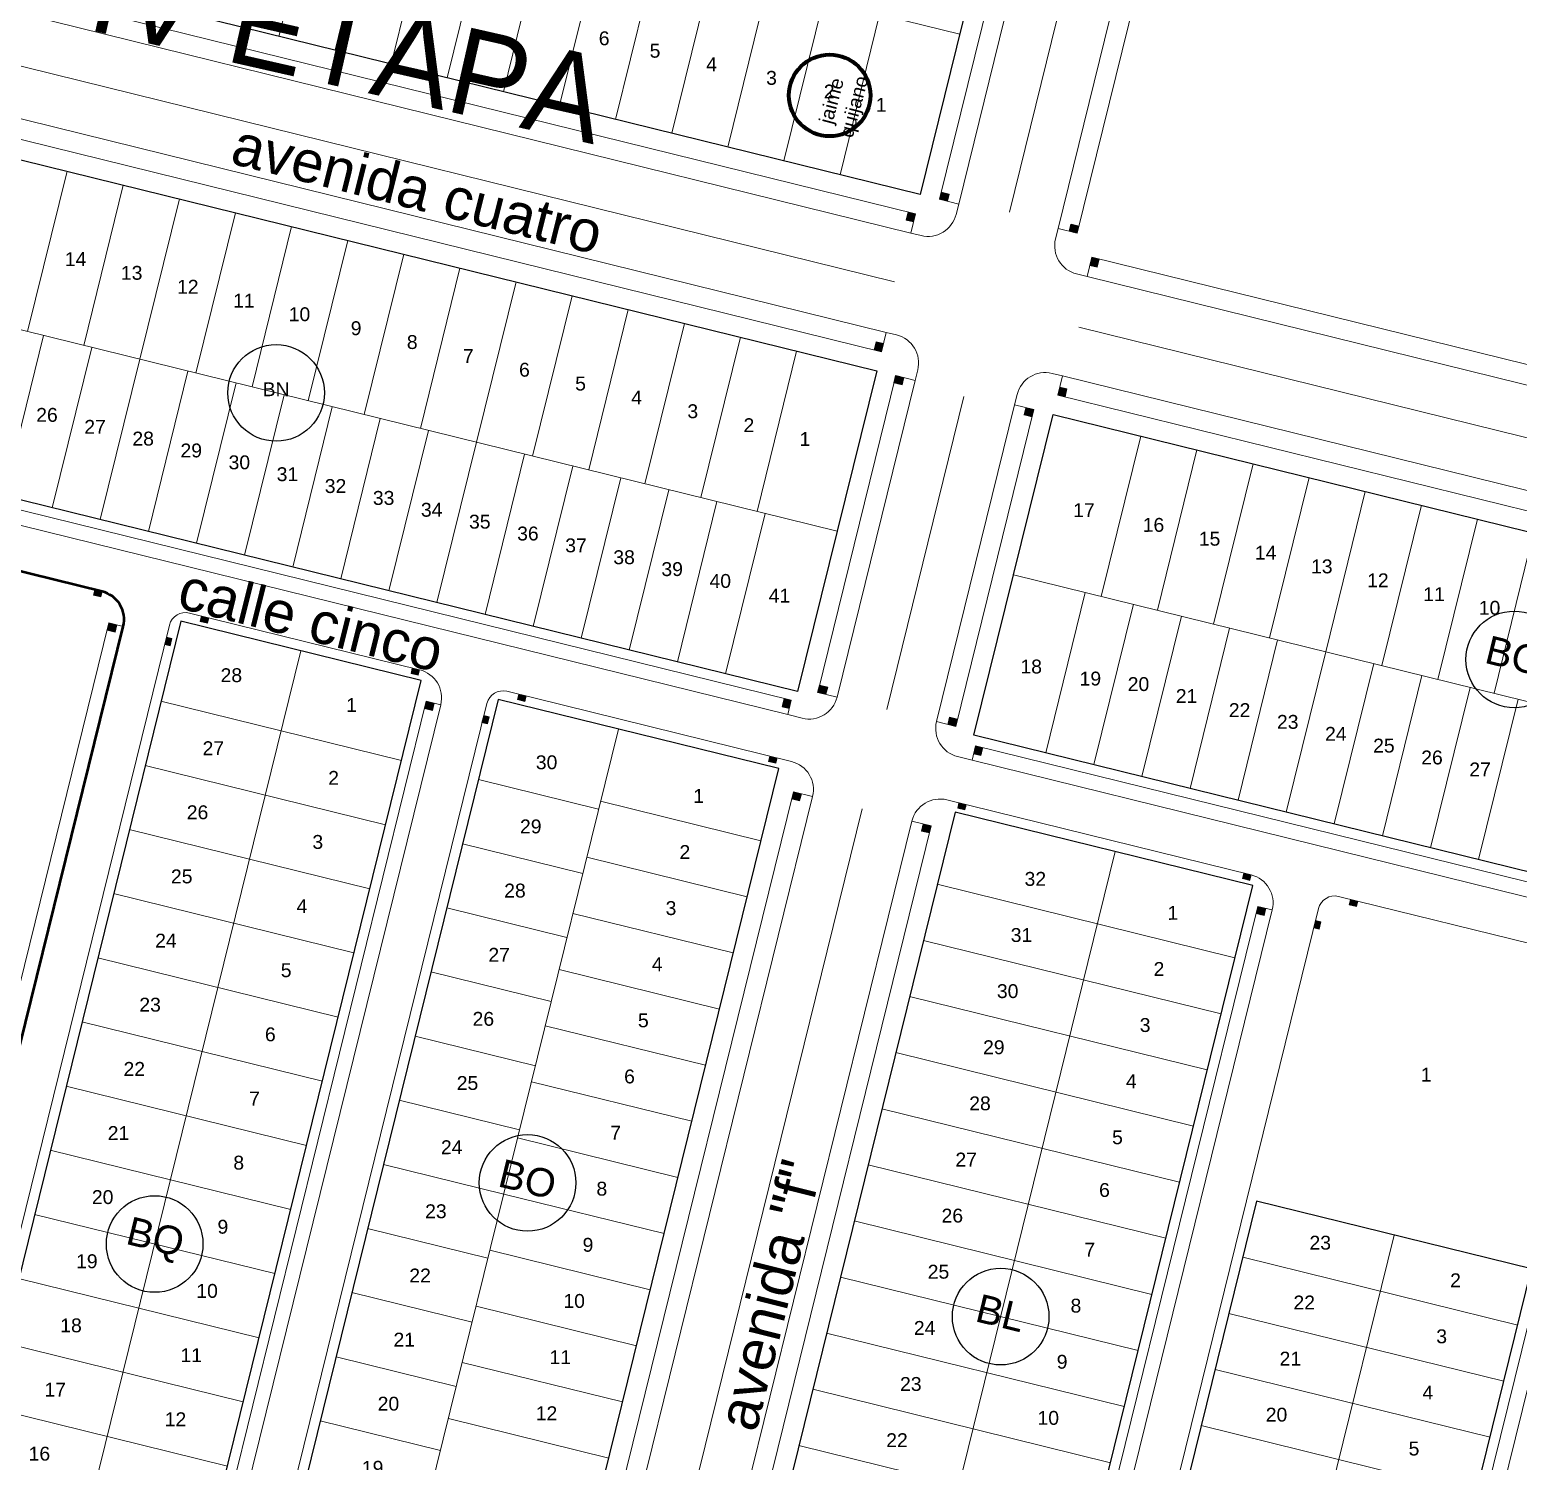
# Model space of a CAD drawing. Header units: millimetres. Extents: x 547073 to 557369, y 9424164 to 9429566.
# Drawn here: x 548460 to 548640.3, y 9426935.6 to 9427109 of the extents above; entities that cross this region are included whole.
import ezdxf

# ---------------------------------------------------------------- set-up
doc = ezdxf.new("R2010")
doc.units = ezdxf.units.MM
for name, color, linetype, lineweight in [('00 Estacionamientos', 251, 'Continuous', 15), ('00 Lotes', 7, 'Continuous', 15), ('00 Manzana', 170, 'Continuous', 25), ('00 Veredas', 253, 'Continuous', 15)]:
    doc.layers.add(name, color=color, linetype=linetype, lineweight=lineweight)
for name, color, linetype in [('TEXTO', 5, 'Continuous'), ('TEXTO-CATASTRO', 12, 'Continuous'), ('Y56', 112, 'Continuous')]:
    doc.layers.add(name, color=color, linetype=linetype)
doc.styles.add('KBYOZ', font='micross.ttf')
pattern_1 = [(346, (-6120.45241, 7539.05218), (0.0257042014075, 0.1030939209168), [])]
pattern_2 = [(256, (-6120.45241, 7539.05218), (0.1030939209168, -0.0257042014075), [])]

msp = doc.modelspace()

# ---------------------------------------------------------------- hatches: boundary and pattern name
h = msp.add_hatch()
h.set_pattern_fill('ANSI31', color=256, scale=0.85, angle=211, style=0)
h.set_pattern_definition(pattern_2)
h.paths.add_polyline_path([(548571.372, 9427089.08), (548570.401, 9427089.319), (548570.185, 9427088.445), (548571.156, 9427088.206)])
h = msp.add_hatch()
h.set_pattern_fill('ANSI31', color=256, scale=0.85, angle=301, style=0)
h.set_pattern_definition(pattern_1)
h.paths.add_polyline_path([(548567.28, 9427086.69), (548566.406, 9427086.905), (548566.167, 9427085.934), (548567.041, 9427085.719)])
h = msp.add_hatch()
h.set_pattern_fill('ANSI31', color=256, scale=0.85, angle=211, style=0)
h.set_pattern_definition(pattern_2)
h.paths.add_polyline_path([(548587.1, 9427085.201), (548586.129, 9427085.44), (548585.914, 9427084.566), (548586.885, 9427084.327)])
h = msp.add_hatch()
h.set_pattern_fill('ANSI31', color=256, scale=0.85, angle=301, style=0)
h.set_pattern_definition(pattern_1)
h.paths.add_polyline_path([(548589.514, 9427081.207), (548588.64, 9427081.422), (548588.401, 9427080.451), (548589.275, 9427080.236)])
h = msp.add_hatch()
h.set_pattern_fill('ANSI31', color=256, scale=0.85, angle=301, style=0)
h.set_pattern_definition(pattern_1)
h.paths.add_polyline_path([(548563.401, 9427070.961), (548562.528, 9427071.177), (548562.288, 9427070.206), (548563.162, 9427069.99)])
h = msp.add_hatch()
h.set_pattern_fill('ANSI31', color=256, scale=0.85, angle=211, style=0)
h.set_pattern_definition(pattern_2)
h.paths.add_polyline_path([(548565.888, 9427066.846), (548564.917, 9427067.085), (548564.702, 9427066.211), (548565.673, 9427065.972)])
h = msp.add_hatch()
h.set_pattern_fill('ANSI31', color=256, scale=0.85, angle=301, style=0)
h.set_pattern_definition(pattern_1)
h.paths.add_polyline_path([(548585.635, 9427065.478), (548584.761, 9427065.693), (548584.522, 9427064.722), (548585.396, 9427064.507)])
h = msp.add_hatch()
h.set_pattern_fill('ANSI31', color=256, scale=0.85, angle=211, style=0)
h.set_pattern_definition(pattern_2)
h.paths.add_polyline_path([(548581.617, 9427062.967), (548580.646, 9427063.206), (548580.431, 9427062.332), (548581.402, 9427062.093)])
h = msp.add_hatch()
h.set_pattern_fill('ANSI31', color=256, scale=0.85, angle=301, style=0)
h.set_pattern_definition(pattern_1)
h.paths.add_polyline_path([(548468.762, 9427040.949), (548467.888, 9427041.164), (548467.729, 9427040.517), (548468.602, 9427040.301)])
h = msp.add_hatch()
h.set_pattern_fill('ANSI31', color=256, scale=0.85, angle=211, style=0)
h.set_pattern_definition(pattern_2)
h.paths.add_polyline_path([(548470.545, 9427036.904), (548469.575, 9427037.144), (548469.359, 9427036.27), (548470.33, 9427036.03)])
h = msp.add_hatch()
h.set_pattern_fill('ANSI31', color=256, scale=0.85, angle=301, style=0)
h.set_pattern_definition([(346, (-6344.8783, 7594.39963), (0.0257042014075, 0.1030939209168), [])])
h.paths.add_polyline_path([(548481.675, 9427037.764), (548480.801, 9427037.98), (548480.642, 9427037.332), (548481.516, 9427037.117)])
h = msp.add_hatch()
h.set_pattern_fill('ANSI31', color=256, scale=0.85, angle=211, style=0)
h.set_pattern_definition(pattern_2)
h.paths.add_polyline_path([(548477.212, 9427035.26), (548476.565, 9427035.42), (548476.35, 9427034.546), (548476.997, 9427034.386)])
h = msp.add_hatch()
h.set_pattern_fill('ANSI31', color=256, scale=0.85, angle=301, style=0)
h.set_pattern_definition(pattern_1)
h.paths.add_polyline_path([(548507.21, 9427031.467), (548506.336, 9427031.682), (548506.177, 9427031.035), (548507.05, 9427030.819)])
h = msp.add_hatch()
h.set_pattern_fill('ANSI31', color=256, scale=0.85, angle=211, style=0)
h.set_pattern_definition(pattern_2)
h.paths.add_polyline_path([(548556.646, 9427029.369), (548555.675, 9427029.608), (548555.459, 9427028.734), (548556.43, 9427028.495)])
h = msp.add_hatch()
h.set_pattern_fill('ANSI31', color=256, scale=0.85, angle=211, style=0)
h.set_pattern_definition(pattern_2)
h.paths.add_polyline_path([(548508.994, 9427027.422), (548508.023, 9427027.662), (548507.807, 9427026.788), (548508.778, 9427026.548)])
h = msp.add_hatch()
h.set_pattern_fill('ANSI31', color=256, scale=0.85, angle=301, style=0)
h.set_pattern_definition([(346, (-6306.43026, 7584.91765), (0.0257042014075, 0.1030939209168), [])])
h.paths.add_polyline_path([(548520.123, 9427028.282), (548519.249, 9427028.498), (548519.09, 9427027.85), (548519.964, 9427027.635)])
h = msp.add_hatch()
h.set_pattern_fill('ANSI31', color=256, scale=0.85, angle=301, style=0)
h.set_pattern_definition(pattern_1)
h.paths.add_polyline_path([(548552.237, 9427027.778), (548551.363, 9427027.994), (548551.123, 9427027.023), (548551.997, 9427026.807)])
h = msp.add_hatch()
h.set_pattern_fill('ANSI31', color=256, scale=0.85, angle=211, style=0)
h.set_pattern_definition(pattern_2)
h.paths.add_polyline_path([(548515.66, 9427025.778), (548515.013, 9427025.938), (548514.798, 9427025.064), (548515.445, 9427024.904)])
h = msp.add_hatch()
h.set_pattern_fill('ANSI31', color=256, scale=0.85, angle=211, style=0)
h.set_pattern_definition(pattern_2)
h.paths.add_polyline_path([(548572.375, 9427025.49), (548571.404, 9427025.729), (548571.188, 9427024.855), (548572.159, 9427024.616)])
h = msp.add_hatch()
h.set_pattern_fill('ANSI31', color=256, scale=0.85, angle=301, style=0)
h.set_pattern_definition(pattern_1)
h.paths.add_polyline_path([(548575.441, 9427022.055), (548574.568, 9427022.271), (548574.328, 9427021.3), (548575.202, 9427021.085)])
h = msp.add_hatch()
h.set_pattern_fill('ANSI31', color=256, scale=0.85, angle=301, style=0)
h.set_pattern_definition(pattern_1)
h.paths.add_polyline_path([(548550.513, 9427020.788), (548549.639, 9427021.003), (548549.479, 9427020.356), (548550.353, 9427020.14)])
h = msp.add_hatch()
h.set_pattern_fill('ANSI31', color=256, scale=0.85, angle=211, style=0)
h.set_pattern_definition(pattern_2)
h.paths.add_polyline_path([(548553.461, 9427016.456), (548552.49, 9427016.695), (548552.275, 9427015.821), (548553.246, 9427015.582)])
h = msp.add_hatch()
h.set_pattern_fill('ANSI31', color=256, scale=0.85, angle=301, style=0)
h.set_pattern_definition([(346, (-6253.12729, 7571.77218), (0.0257042014075, 0.1030939209168), [])])
h.paths.add_polyline_path([(548573.426, 9427015.137), (548572.552, 9427015.352), (548572.393, 9427014.705), (548573.267, 9427014.489)])
h = msp.add_hatch()
h.set_pattern_fill('ANSI31', color=256, scale=0.85, angle=211, style=0)
h.set_pattern_definition(pattern_2)
h.paths.add_polyline_path([(548569.19, 9427012.577), (548568.219, 9427012.816), (548568.004, 9427011.942), (548568.974, 9427011.703)])
h = msp.add_hatch()
h.set_pattern_fill('ANSI31', color=256, scale=0.85, angle=301, style=0)
h.set_pattern_definition(pattern_1)
h.paths.add_polyline_path([(548607.942, 9427006.624), (548607.068, 9427006.84), (548606.909, 9427006.193), (548607.782, 9427005.977)])
h = msp.add_hatch()
h.set_pattern_fill('ANSI31', color=256, scale=0.85, angle=211, style=0)
h.set_pattern_definition(pattern_2)
h.paths.add_polyline_path([(548609.725, 9427002.58), (548608.755, 9427002.819), (548608.539, 9427001.945), (548609.51, 9427001.706)])
h = msp.add_hatch()
h.set_pattern_fill('ANSI31', color=256, scale=0.85, angle=301, style=0)
h.set_pattern_definition([(346, (-6205.69832, 7560.07535), (0.0257042014075, 0.1030939209168), [])])
h.paths.add_polyline_path([(548620.855, 9427003.44), (548619.981, 9427003.655), (548619.822, 9427003.008), (548620.696, 9427002.793)])
h = msp.add_hatch()
h.set_pattern_fill('ANSI31', color=256, scale=0.85, angle=211, style=0)
h.set_pattern_definition(pattern_2)
h.paths.add_polyline_path([(548616.392, 9427000.936), (548615.745, 9427001.095), (548615.53, 9427000.221), (548616.177, 9427000.062)])

# ---------------------------------------------------------------- linework, layer by layer
at = {"color": 242, "lineweight": 50}
msp.add_lwpolyline([(548471.322, 9427036.713, 0.4142136), (548468.762, 9427040.949), (548415.848, 9427053.999), (548402.353, 9426999.279), (548328.857, 9427009.287), (548289.082, 9426849.132), (548294.792, 9426847.723, 0.2954188), (548296.034, 9426844.128), (548398.91, 9426763.691, 0.5439022), (548404.464, 9426765.611)], format="xyb", close=True, dxfattribs=at)
at = {"color": 1, "lineweight": 100}
msp.add_circle((548556.887, 9427101.024), 4.944, dxfattribs=at)
at = {"layer": '00 Estacionamientos'}
for p, q in [((548584.555, 9427084.902), (548623.656, 9427243.451)), ((548581.542, 9427124.474), (548572.515, 9427087.871)), ((548566.706, 9427084.36), (548431.561, 9427117.694)), ((548428.59, 9427105.65), (548563.737, 9427072.32)), ((548666.273, 9427059.805), (548588.066, 9427079.092)), ((548567.248, 9427066.511), (548557.79, 9427028.16)), ((548585.097, 9427067.053), (548705.926, 9427037.254)), ((548569.829, 9427025.191), (548579.287, 9427063.541)), ((548551.806, 9427026.031), (548417.143, 9427059.241)), ((548444.143, 9426926.503), (548471.322, 9427036.713)), ((548482.59, 9426917.02), (548509.77, 9427027.231)), ((548694.481, 9426990.844), (548574.137, 9427020.523)), ((548527.64, 9426905.908), (548554.82, 9427016.12)), ((548566.86, 9427013.151), (548539.679, 9426902.938)), ((548583.321, 9426892.174), (548610.502, 9427002.388)), ((548625.944, 9426881.661), (548653.125, 9426991.877))]:
    msp.add_line(p, q, dxfattribs=at)
at = {"layer": '00 Lotes'}
for p, q in [((548572.644, 9427108.438), (548437.498, 9427141.767)), ((548490.182, 9427108.175), (548494.971, 9427127.594)), ((548496.979, 9427106.499), (548501.767, 9427125.918)), ((548503.775, 9427104.823), (548508.564, 9427124.241)), ((548510.571, 9427103.147), (548515.36, 9427122.565)), ((548517.368, 9427101.471), (548522.157, 9427120.889)), ((548524.164, 9427099.795), (548528.953, 9427119.213)), ((548530.96, 9427098.119), (548535.749, 9427117.537)), ((548537.757, 9427096.443), (548542.546, 9427115.861)), ((548544.553, 9427094.767), (548549.342, 9427114.185)), ((548551.35, 9427093.091), (548556.138, 9427112.509)), ((548558.146, 9427091.414), (548562.935, 9427110.833)), ((548459.736, 9427072.426), (548464.525, 9427091.844)), ((548466.533, 9427070.749), (548471.322, 9427090.168)), ((548473.329, 9427069.073), (548478.118, 9427088.492)), ((548480.126, 9427067.397), (548484.914, 9427086.815)), ((548486.922, 9427065.721), (548491.711, 9427085.139)), ((548493.718, 9427064.045), (548498.507, 9427083.463)), ((548500.515, 9427062.369), (548505.304, 9427081.787)), ((548557.798, 9427048.242), (548422.651, 9427081.571)), ((548507.311, 9427060.693), (548512.1, 9427080.111)), ((548514.107, 9427059.017), (548518.896, 9427078.435)), ((548520.904, 9427057.341), (548525.693, 9427076.759)), ((548527.7, 9427055.664), (548532.489, 9427075.083)), ((548534.497, 9427053.988), (548539.285, 9427073.407)), ((548461.678, 9427071.947), (548456.889, 9427052.528)), ((548541.293, 9427052.312), (548546.082, 9427071.73)), ((548467.504, 9427070.51), (548462.715, 9427051.092)), ((548473.329, 9427069.073), (548468.54, 9427049.655)), ((548548.089, 9427050.636), (548552.878, 9427070.054)), ((548479.155, 9427067.637), (548474.366, 9427048.218)), ((548484.98, 9427066.2), (548480.191, 9427046.782)), ((548490.806, 9427064.763), (548486.017, 9427045.345)), ((548496.631, 9427063.327), (548491.842, 9427043.908)), ((548502.456, 9427061.89), (548497.668, 9427042.472)), ((548508.282, 9427060.453), (548503.493, 9427041.035)), ((548514.107, 9427059.017), (548509.319, 9427039.598)), ((548589.79, 9427040.352), (548594.579, 9427059.77)), ((548519.933, 9427057.58), (548515.144, 9427038.162)), ((548596.586, 9427038.676), (548601.375, 9427058.094)), ((548603.383, 9427037), (548608.171, 9427056.418)), ((548525.758, 9427056.143), (548520.969, 9427036.725)), ((548531.584, 9427054.707), (548526.795, 9427035.289)), ((548610.179, 9427035.324), (548614.968, 9427054.742)), ((548537.409, 9427053.27), (548532.62, 9427033.852)), ((548616.975, 9427033.648), (548621.764, 9427053.066)), ((548543.235, 9427051.833), (548538.446, 9427032.415)), ((548623.772, 9427031.972), (548628.561, 9427051.39)), ((548549.06, 9427050.397), (548544.271, 9427030.979)), ((548630.568, 9427030.295), (548635.357, 9427049.714)), ((548637.364, 9427028.619), (548642.153, 9427048.038)), ((548700.474, 9427013.055), (548579.158, 9427042.974)), ((548583.059, 9427021.413), (548587.848, 9427040.831)), ((548588.885, 9427019.976), (548593.673, 9427039.394)), ((548594.71, 9427018.539), (548599.499, 9427037.958)), ((548600.536, 9427017.103), (548605.324, 9427036.521)), ((548606.361, 9427015.666), (548611.15, 9427035.084)), ((548465.069, 9426921.148), (548492.845, 9427033.774)), ((548612.186, 9427014.229), (548616.975, 9427033.648)), ((548618.012, 9427012.793), (548622.801, 9427032.211)), ((548623.837, 9427011.356), (548628.626, 9427030.774)), ((548629.663, 9427009.919), (548634.452, 9427029.338)), ((548505.014, 9427020.473), (548475.886, 9427027.656)), ((548635.488, 9427008.483), (548640.277, 9427027.901)), ((548503.517, 9426911.666), (548531.293, 9427024.292)), ((548503.098, 9427012.706), (548473.971, 9427019.889)), ((548528.898, 9427014.583), (548514.335, 9427018.174)), ((548529.138, 9427015.553), (548548.556, 9427010.765)), ((548501.183, 9427004.938), (548472.055, 9427012.122)), ((548526.983, 9427006.815), (548512.419, 9427010.407)), ((548527.462, 9427008.757), (548546.88, 9427003.968)), ((548591.489, 9427009.446), (548563.714, 9426896.821)), ((548499.267, 9426997.171), (548470.14, 9427004.354)), ((548569.916, 9427005.497), (548605.985, 9426996.601)), ((548525.067, 9426999.048), (548510.503, 9427002.64)), ((548525.785, 9427001.961), (548545.204, 9426997.172)), ((548568.24, 9426998.7), (548604.309, 9426989.805)), ((548497.352, 9426989.404), (548468.224, 9426996.587)), ((548524.109, 9426995.164), (548543.528, 9426990.375)), ((548523.152, 9426991.281), (548508.588, 9426994.872)), ((548566.564, 9426991.904), (548602.633, 9426983.009)), ((548495.436, 9426981.636), (548466.309, 9426988.82)), ((548522.433, 9426988.368), (548541.851, 9426983.579)), ((548521.236, 9426983.513), (548506.672, 9426987.105)), ((548564.888, 9426985.108), (548600.957, 9426976.212)), ((548493.52, 9426973.869), (548464.393, 9426981.053)), ((548520.757, 9426981.572), (548540.175, 9426976.783)), ((548519.32, 9426975.746), (548504.757, 9426979.338)), ((548563.211, 9426978.311), (548599.281, 9426969.416)), ((548519.081, 9426974.775), (548538.499, 9426969.986)), ((548491.605, 9426966.102), (548462.478, 9426973.285)), ((548517.405, 9426967.979), (548502.841, 9426971.571)), ((548561.535, 9426971.515), (548597.605, 9426962.62)), ((548517.405, 9426967.979), (548536.823, 9426963.19)), ((548489.689, 9426958.335), (548460.562, 9426965.518)), ((548559.859, 9426964.719), (548595.929, 9426955.823)), ((548515.489, 9426960.212), (548500.926, 9426963.803)), ((548625.253, 9426963.011), (548606.337, 9426886.309)), ((548515.729, 9426961.182), (548535.147, 9426956.394)), ((548606.925, 9426960.321), (548640.228, 9426952.108)), ((548487.774, 9426950.567), (548458.647, 9426957.751)), ((548558.183, 9426957.922), (548594.252, 9426949.027)), ((548513.574, 9426952.444), (548499.01, 9426956.036)), ((548514.053, 9426954.386), (548533.471, 9426949.597)), ((548605.249, 9426953.525), (548638.551, 9426945.312)), ((548485.858, 9426942.8), (548456.731, 9426949.983)), ((548556.507, 9426951.126), (548592.576, 9426942.231)), ((548511.658, 9426944.677), (548497.095, 9426948.269)), ((548512.377, 9426947.59), (548531.795, 9426942.801)), ((548603.573, 9426946.728), (548636.875, 9426938.515)), ((548554.831, 9426944.329), (548590.9, 9426935.434)), ((548483.943, 9426935.033), (548454.815, 9426942.216)), ((548509.743, 9426936.91), (548495.179, 9426940.501)), ((548510.7, 9426940.793), (548530.119, 9426936.005)), ((548601.897, 9426939.932), (548635.199, 9426931.719)), ((548553.155, 9426937.533), (548589.224, 9426928.638))]:
    msp.add_line(p, q, dxfattribs=at)
at = {"layer": '00 Manzana'}
for points in [[(548442.288, 9427161.185), (548577.433, 9427127.856), (548567.855, 9427089.02), (548432.71, 9427122.354), (548442.288, 9427161.185)], [(548417.863, 9427062.153), (548427.44, 9427100.99), (548562.587, 9427067.66), (548553.009, 9427028.824), (548417.863, 9427062.153)], [(548574.37, 9427023.556), (548583.947, 9427062.392), (548705.262, 9427032.474), (548695.685, 9426993.637), (548574.37, 9427023.556)], [(548478.281, 9427037.365), (548450.505, 9426924.74), (548479.633, 9426917.556), (548507.408, 9427030.182), (548478.281, 9427037.365)], [(548516.729, 9427027.883), (548488.953, 9426915.258), (548522.935, 9426906.877), (548550.711, 9427019.503), (548516.729, 9427027.883)], [(548572.071, 9427014.235), (548544.295, 9426901.609), (548580.365, 9426892.714), (548608.14, 9427005.34), (548572.071, 9427014.235)], [(548608.601, 9426967.117), (548589.685, 9426890.415), (548622.988, 9426882.203), (548641.904, 9426958.904), (548608.601, 9426967.117)]]:
    msp.add_lwpolyline(points, dxfattribs=at)
at = {"layer": '00 Veredas'}
for p, q in [((548586.885, 9427084.327), (548625.986, 9427242.876)), ((548579.212, 9427125.049), (548570.185, 9427088.445)), ((548567.28, 9427086.69), (548432.135, 9427120.024)), ((548418.122, 9427114.617), (548564.736, 9427078.46)), ((548428.015, 9427103.32), (548563.162, 9427069.99)), ((548570.401, 9427089.319), (548571.372, 9427089.08)), ((548571.372, 9427089.08), (548571.156, 9427088.206)), ((548570.185, 9427088.445), (548572.515, 9427087.871)), ((548572.515, 9427087.871), (548572.204, 9427086.608)), ((548566.406, 9427086.905), (548566.167, 9427085.934)), ((548567.041, 9427085.719), (548566.167, 9427085.934)), ((548567.28, 9427086.69), (548566.706, 9427084.36)), ((548585.914, 9427084.566), (548586.129, 9427085.44)), ((548587.1, 9427085.201), (548586.129, 9427085.44)), ((548567.968, 9427084.048), (548566.706, 9427084.36)), ((548584.243, 9427083.639), (548584.555, 9427084.902)), ((548586.885, 9427084.327), (548584.555, 9427084.902)), ((548588.64, 9427081.422), (548588.066, 9427079.092)), ((548589.275, 9427080.236), (548588.401, 9427080.451)), ((548666.847, 9427062.135), (548588.64, 9427081.422)), ((548589.514, 9427081.207), (548589.275, 9427080.236)), ((548588.066, 9427079.092), (548586.804, 9427079.403)), ((548587.067, 9427072.952), (548707.411, 9427043.273)), ((548562.288, 9427070.206), (548562.528, 9427071.177)), ((548562.528, 9427071.177), (548563.401, 9427070.961)), ((548563.162, 9427069.99), (548563.737, 9427072.32)), ((548563.737, 9427072.32), (548564.999, 9427072.009)), ((548567.559, 9427067.773), (548567.248, 9427066.511)), ((548583.834, 9427067.364), (548585.097, 9427067.053)), ((548564.917, 9427067.085), (548555.459, 9427028.734)), ((548564.702, 9427066.211), (548565.673, 9427065.972)), ((548564.917, 9427067.085), (548567.248, 9427066.511)), ((548565.888, 9427066.846), (548565.673, 9427065.972)), ((548584.522, 9427064.722), (548585.097, 9427067.053)), ((548584.761, 9427065.693), (548585.635, 9427065.478)), ((548585.396, 9427064.507), (548585.635, 9427065.478)), ((548573.148, 9427064.541), (548563.809, 9427026.675)), ((548579.287, 9427063.541), (548579.598, 9427064.804)), ((548584.522, 9427064.722), (548705.352, 9427034.924)), ((548572.159, 9427024.616), (548581.617, 9427062.967)), ((548581.617, 9427062.967), (548579.287, 9427063.541)), ((548580.431, 9427062.332), (548580.646, 9427063.206)), ((548581.402, 9427062.093), (548580.431, 9427062.332)), ((548552.237, 9427027.778), (548417.574, 9427060.988)), ((548440.897, 9427047.821), (548468.762, 9427040.949)), ((548467.888, 9427041.164), (548467.729, 9427040.517)), ((548467.729, 9427040.517), (548468.602, 9427040.301)), ((548468.762, 9427040.949), (548468.602, 9427040.301)), ((548507.21, 9427031.467), (548479.345, 9427038.339)), ((548442.395, 9426926.934), (548469.575, 9427037.144)), ((548476.924, 9427036.876), (548449.385, 9426925.21)), ((548471.322, 9427036.713), (548469.575, 9427037.144)), ((548470.33, 9427036.03), (548470.545, 9427036.904)), ((548480.801, 9427037.98), (548480.642, 9427037.332)), ((548480.642, 9427037.332), (548481.516, 9427037.117)), ((548481.675, 9427037.764), (548481.516, 9427037.117)), ((548470.33, 9427036.03), (548469.359, 9427036.27)), ((548477.212, 9427035.26), (548476.565, 9427035.42)), ((548476.997, 9427034.386), (548477.212, 9427035.26)), ((548476.997, 9427034.386), (548476.35, 9427034.546)), ((548506.336, 9427031.682), (548506.177, 9427031.035)), ((548507.21, 9427031.467), (548507.05, 9427030.819)), ((548506.177, 9427031.035), (548507.05, 9427030.819)), ((548556.646, 9427029.369), (548555.675, 9427029.608)), ((548556.646, 9427029.369), (548556.43, 9427028.495)), ((548480.843, 9426917.451), (548508.023, 9427027.662)), ((548509.77, 9427027.231), (548508.023, 9427027.662)), ((548552.26, 9427020.357), (548517.793, 9427028.857)), ((548519.249, 9427028.498), (548519.09, 9427027.85)), ((548519.09, 9427027.85), (548519.964, 9427027.635)), ((548520.123, 9427028.282), (548519.964, 9427027.635)), ((548551.123, 9427027.023), (548551.363, 9427027.994)), ((548551.806, 9427026.031), (548552.237, 9427027.778)), ((548557.79, 9427028.16), (548555.459, 9427028.734)), ((548515.372, 9427027.394), (548487.833, 9426915.727)), ((548508.778, 9427026.548), (548507.807, 9427026.788)), ((548508.778, 9427026.548), (548508.994, 9427027.422)), ((548515.66, 9427025.778), (548515.013, 9427025.938)), ((548515.445, 9427024.904), (548515.66, 9427025.778)), ((548551.997, 9427026.807), (548551.123, 9427027.023)), ((548553.553, 9427025.6), (548551.806, 9427026.031)), ((548571.188, 9427024.855), (548571.404, 9427025.729)), ((548571.404, 9427025.729), (548572.375, 9427025.49)), ((548515.445, 9427024.904), (548514.798, 9427025.064)), ((548569.829, 9427025.191), (548572.159, 9427024.616)), ((548574.137, 9427020.523), (548574.568, 9427022.271)), ((548694.912, 9426992.592), (548574.568, 9427022.271)), ((548549.639, 9427021.003), (548549.479, 9427020.356)), ((548549.479, 9427020.356), (548550.353, 9427020.14)), ((548550.513, 9427020.788), (548550.353, 9427020.14)), ((548574.137, 9427020.523), (548572.389, 9427020.954)), ((548575.202, 9427021.085), (548574.328, 9427021.3)), ((548575.202, 9427021.085), (548575.441, 9427022.055)), ((548525.31, 9426906.483), (548552.49, 9427016.695)), ((548554.82, 9427016.12), (548552.49, 9427016.695)), ((548553.246, 9427015.582), (548552.275, 9427015.821)), ((548553.246, 9427015.582), (548553.461, 9427016.456)), ((548607.942, 9427006.624), (548571.096, 9427015.711)), ((548572.552, 9427015.352), (548572.393, 9427014.705)), ((548573.426, 9427015.137), (548573.267, 9427014.489)), ((548533.66, 9426904.423), (548560.84, 9427014.636)), ((548566.86, 9427013.151), (548569.19, 9427012.577)), ((548572.393, 9427014.705), (548573.267, 9427014.489)), ((548569.19, 9427012.577), (548542.009, 9426902.364)), ((548568.219, 9427012.816), (548568.004, 9427011.942)), ((548568.004, 9427011.942), (548568.974, 9427011.703)), ((548607.068, 9427006.84), (548606.909, 9427006.193)), ((548606.909, 9427006.193), (548607.782, 9427005.977)), ((548607.942, 9427006.624), (548607.782, 9427005.977)), ((548581.574, 9426892.605), (548608.755, 9427002.819)), ((548616.104, 9427002.552), (548588.564, 9426890.881)), ((548610.502, 9427002.388), (548608.755, 9427002.819)), ((548609.51, 9427001.706), (548609.725, 9427002.58)), ((548618.525, 9427004.015), (548650.565, 9426996.113)), ((548619.981, 9427003.655), (548619.822, 9427003.008)), ((548619.822, 9427003.008), (548620.696, 9427002.793)), ((548620.855, 9427003.44), (548620.696, 9427002.793)), ((548609.51, 9427001.706), (548608.539, 9427001.945)), ((548616.392, 9427000.936), (548615.745, 9427001.095)), ((548616.177, 9427000.062), (548616.392, 9427000.936)), ((548616.177, 9427000.062), (548615.53, 9427000.221)), ((548624.196, 9426882.092), (548651.377, 9426992.308))]:
    msp.add_line(p, q, dxfattribs=at)
at = {"layer": '00 Veredas', "color": 2}
msp.add_line((548587.562, 9427122.989), (548578.655, 9427086.872), dxfattribs=at)
at = {"layer": '00 Veredas'}
for centre, radius, start, end in [((548568.806, 9427087.446), 3.5, 256.14418, 346.14628), ((548587.642, 9427082.801), 3.5, 166.14628, 256.14628), ((548564.161, 9427068.611), 3.5, 346.14628, 76.14628), ((548582.996, 9427063.966), 3.5, 76.14628, 166.14628), ((548467.924, 9427037.551), 3.5, 346.14628, 76.14628), ((548478.866, 9427036.397), 2, 76.14628, 166.14628), ((548506.372, 9427028.069), 3.5, 346.14628, 76.14628), ((548517.314, 9427026.915), 2, 76.14628, 166.14628), ((548554.391, 9427028.998), 3.5, 256.14628, 346.14628), ((548573.227, 9427024.352), 3.5, 166.14628, 256.14628), ((548551.422, 9427016.958), 3.5, 346.14628, 76.14628), ((548570.258, 9427012.313), 3.5, 76.14628, 166.14628), ((548607.104, 9427003.226), 3.5, 346.14628, 76.14628), ((548618.046, 9427002.073), 2, 76.14628, 166.14628)]:
    msp.add_arc(centre, radius, start, end, dxfattribs=at)
at = {"layer": 'TEXTO-CATASTRO'}
for centre in [(548489.833, 9427065.001), (548639.814, 9427032.721), (548520.296, 9426969.324), (548475.124, 9426961.925), (548577.6, 9426953.132)]:
    msp.add_circle(centre, 5.85, dxfattribs=at)

# ---------------------------------------------------------------- texts
at = {"layer": 'TEXTO', "color": 7, "char_height": 5, "attachment_point": 5, "style": 'KBYOZ'}
for s, insert, width, rotation in [('avenida cuatro', (548506.941, 9427089.683), 0.0000000002, 346), ('calle cinco', (548494.066, 9427037.477), 0.0000000002, 346), ('avenida "f"', (548549.606, 9426955.746), 252.11877, 76)]:
    msp.add_mtext(s, dxfattribs=dict(at, insert=insert, width=width, rotation=rotation))
at = {"layer": 'TEXTO-CATASTRO', "attachment_point": 5, "style": 'KBYOZ'}
for s, insert, char_height, width, rotation in [('6', (548529.571, 9427107.927), 1.68, 0.000122, 0.08064), ('5', (548535.734, 9427106.421), 1.68, 0.000122, 0.08064), ('4', (548542.582, 9427104.779), 1.68, 0.000122, 0.08064), ('3', (548549.841, 9427103.136), 1.68, 0.000122, 0.08064), ('jaime quijano', (548558.701, 9427099.955), 1.68, 0.000122, 75.17655), ('2', (548556.826, 9427101.494), 1.68, 0.000122, 0.08064), ('1', (548563.125, 9427099.882), 1.68, 0.000122, 0.08064), ('14', (548465.545, 9427081.2), 1.68, 0.000122, 0.08064), ('13', (548472.341, 9427079.524), 1.68, 0.000122, 0.08064), ('12', (548479.138, 9427077.848), 1.68, 0.000122, 0.08064), ('11', (548485.934, 9427076.172), 1.68, 0.000122, 0.08064), ('10', (548492.662, 9427074.512), 1.68, 0.000122, 0.08064), ('9', (548499.527, 9427072.82), 1.68, 0.000122, 0.08064), ('8', (548506.323, 9427071.143), 1.68, 0.000122, 0.08064), ('7', (548513.119, 9427069.467), 1.68, 0.000122, 0.08064), ('6', (548519.916, 9427067.791), 1.68, 0.000122, 0.08064), ('BN', (548489.837, 9427065.439), 1.68, 0.000122, 0.08064), ('5', (548526.712, 9427066.115), 1.68, 0.000122, 0.08064), ('4', (548533.509, 9427064.439), 1.68, 0.000122, 0.08064), ('3', (548540.305, 9427062.763), 1.68, 0.000122, 0.08064), ('26', (548462.08, 9427062.324), 1.68, 0.000122, 0.08064), ('27', (548467.905, 9427060.887), 1.68, 0.000122, 0.08064), ('2', (548547.101, 9427061.087), 1.68, 0.000122, 0.08064), ('28', (548473.731, 9427059.451), 1.68, 0.000122, 0.08064), ('1', (548553.898, 9427059.411), 1.68, 0.000122, 0.08064), ('29', (548479.556, 9427058.014), 1.68, 0.000122, 0.08064), ('30', (548485.382, 9427056.577), 1.68, 0.000122, 0.08064), ('31', (548491.207, 9427055.141), 1.68, 0.000122, 0.08064), ('32', (548497.033, 9427053.704), 1.68, 0.000122, 0.08064), ('33', (548502.858, 9427052.267), 1.68, 0.000122, 0.08064), ('34', (548508.684, 9427050.831), 1.68, 0.000122, 0.08064), ('17', (548587.696, 9427050.801), 1.68, 0.000122, 0.08064), ('35', (548514.509, 9427049.394), 1.68, 0.000122, 0.08064), ('16', (548596.108, 9427049.001), 1.68, 0.000122, 0.08064), ('36', (548520.334, 9427047.957), 1.68, 0.000122, 0.08064), ('37', (548526.16, 9427046.521), 1.68, 0.000122, 0.08064), ('15', (548602.904, 9427047.325), 1.68, 0.000122, 0.08064), ('38', (548531.985, 9427045.084), 1.68, 0.000122, 0.08064), ('14', (548609.701, 9427045.649), 1.68, 0.000122, 0.08064), ('39', (548537.811, 9427043.647), 1.68, 0.000122, 0.08064), ('13', (548616.497, 9427043.973), 1.68, 0.000122, 0.08064), ('40', (548543.636, 9427042.211), 1.68, 0.000122, 0.08064), ('12', (548623.294, 9427042.296), 1.68, 0.000122, 0.08064), ('41', (548550.8, 9427040.444), 1.68, 0.000122, 0.08064), ('11', (548630.09, 9427040.62), 1.68, 0.000122, 0.08064), ('10', (548636.818, 9427038.961), 1.68, 0.000122, 0.08064), ('BG', (548639.818, 9427033.159), 3.4214, 0.000158, 346.25424), ('28', (548484.413, 9427030.799), 1.68, 0.000122, 0.08064), ('18', (548581.297, 9427031.846), 1.68, 0.000122, 0.08064), ('19', (548588.466, 9427030.39), 1.68, 0.000122, 0.08064), ('20', (548594.293, 9427029.722), 1.68, 0.000122, 0.08064), ('1', (548498.977, 9427027.208), 1.68, 0.000122, 0.08064), ('21', (548600.119, 9427028.285), 1.68, 0.000122, 0.08064), ('22', (548606.544, 9427026.582), 1.68, 0.000122, 0.08064), ('23', (548612.37, 9427025.145), 1.68, 0.000122, 0.08064), ('24', (548618.195, 9427023.708), 1.68, 0.000122, 0.08064), ('27', (548482.235, 9427021.966), 1.68, 0.000122, 0.08064), ('25', (548624.021, 9427022.272), 1.68, 0.000122, 0.08064), ('30', (548522.598, 9427020.251), 1.68, 0.000122, 0.08064), ('26', (548629.846, 9427020.835), 1.68, 0.000122, 0.08064), ('2', (548496.798, 9427018.374), 1.68, 0.000122, 0.08064), ('27', (548635.672, 9427019.398), 1.68, 0.000122, 0.08064), ('1', (548541.022, 9427016.188), 1.68, 0.000122, 0.08064), ('26', (548480.319, 9427014.198), 1.68, 0.000122, 0.08064), ('29', (548520.683, 9427012.484), 1.68, 0.000122, 0.08064), ('3', (548494.883, 9427010.607), 1.68, 0.000122, 0.08064), ('2', (548539.346, 9427009.392), 1.68, 0.000122, 0.08064), ('25', (548478.404, 9427006.431), 1.68, 0.000122, 0.08064), ('32', (548581.801, 9427006.132), 1.68, 0.000122, 0.08064), ('28', (548518.767, 9427004.716), 1.68, 0.000122, 0.08064), ('4', (548492.967, 9427002.839), 1.68, 0.000122, 0.08064), ('3', (548537.67, 9427002.595), 1.68, 0.000122, 0.08064), ('1', (548598.452, 9427002.025), 1.68, 0.000122, 0.08064), ('24', (548476.488, 9426998.664), 1.68, 0.000122, 0.08064), ('31', (548580.124, 9426999.335), 1.68, 0.000122, 0.08064), ('27', (548516.852, 9426996.949), 1.68, 0.000122, 0.08064), ('5', (548491.052, 9426995.072), 1.68, 0.000122, 0.08064), ('4', (548535.994, 9426995.799), 1.68, 0.000122, 0.08064), ('2', (548596.776, 9426995.229), 1.68, 0.000122, 0.08064), ('30', (548578.448, 9426992.539), 1.68, 0.000122, 0.08064), ('23', (548474.572, 9426990.896), 1.68, 0.000122, 0.08064), ('26', (548514.936, 9426989.182), 1.68, 0.000122, 0.08064), ('5', (548534.318, 9426989.003), 1.68, 0.000122, 0.08064), ('6', (548489.136, 9426987.305), 1.68, 0.000122, 0.08064), ('3', (548595.099, 9426988.432), 1.68, 0.000122, 0.08064), ('29', (548576.772, 9426985.742), 1.68, 0.000122, 0.08064), ('22', (548472.657, 9426983.129), 1.68, 0.000122, 0.08064), ('6', (548532.642, 9426982.206), 1.68, 0.000122, 0.08064), ('4', (548593.423, 9426981.636), 1.68, 0.000122, 0.08064), ('1', (548629.131, 9426982.429), 1.68, 0.000122, 0.08064), ('25', (548513.02, 9426981.414), 1.68, 0.000122, 0.08064), ('7', (548487.221, 9426979.537), 1.68, 0.000122, 0.08064), ('28', (548575.096, 9426978.946), 1.68, 0.000122, 0.08064), ('21', (548470.741, 9426975.362), 1.68, 0.000122, 0.08064), ('7', (548530.966, 9426975.41), 1.68, 0.000122, 0.08064), ('5', (548591.747, 9426974.84), 1.68, 0.000122, 0.08064), ('24', (548511.105, 9426973.647), 1.68, 0.000122, 0.08064), ('8', (548485.305, 9426971.77), 1.68, 0.000122, 0.08064), ('BO', (548520.3, 9426969.762), 3.4214, 0.000158, 346.25424), ('27', (548573.42, 9426972.15), 1.68, 0.000122, 0.08064), ('20', (548468.826, 9426967.595), 1.68, 0.000122, 0.08064), ('8', (548529.29, 9426968.614), 1.68, 0.000122, 0.08064), ('6', (548590.173, 9426968.456), 1.68, 0.000122, 0.08064), ('23', (548509.189, 9426965.88), 1.68, 0.000122, 0.08064), ('26', (548571.744, 9426965.353), 1.68, 0.000122, 0.08064), ('BQ', (548475.128, 9426962.363), 3.4214, 0.000158, 346.25424), ('9', (548483.389, 9426964.003), 1.68, 0.000122, 0.08064), ('9', (548527.613, 9426961.817), 1.68, 0.000122, 0.08064), ('23', (548616.309, 9426962.074), 1.68, 0.000122, 0.08064), ('7', (548588.395, 9426961.247), 1.68, 0.000122, 0.08064), ('19', (548466.91, 9426959.827), 1.68, 0.000122, 0.08064), ('22', (548507.274, 9426958.113), 1.68, 0.000122, 0.08064), ('25', (548570.068, 9426958.557), 1.68, 0.000122, 0.08064), ('2', (548632.694, 9426957.532), 1.68, 0.000122, 0.08064), ('10', (548481.474, 9426956.236), 1.68, 0.000122, 0.08064), ('10', (548525.937, 9426955.021), 1.68, 0.000122, 0.08064), ('BL', (548577.604, 9426953.57), 3.4214, 0.000158, 346.25424), ('22', (548614.367, 9426954.842), 1.68, 0.000122, 0.08064), ('8', (548586.719, 9426954.451), 1.68, 0.000122, 0.08064), ('18', (548464.995, 9426952.06), 1.68, 0.000122, 0.08064), ('24', (548568.392, 9426951.761), 1.68, 0.000122, 0.08064), ('21', (548505.358, 9426950.345), 1.68, 0.000122, 0.08064), ('3', (548631.018, 9426950.735), 1.68, 0.000122, 0.08064), ('11', (548479.558, 9426948.468), 1.68, 0.000122, 0.08064), ('11', (548524.261, 9426948.224), 1.68, 0.000122, 0.08064), ('9', (548585.043, 9426947.654), 1.68, 0.000122, 0.08064), ('21', (548612.691, 9426948.045), 1.68, 0.000122, 0.08064), ('17', (548463.079, 9426944.293), 1.68, 0.000122, 0.08064), ('23', (548566.716, 9426944.964), 1.68, 0.000122, 0.08064), ('4', (548629.342, 9426943.939), 1.68, 0.000122, 0.08064), ('20', (548503.443, 9426942.578), 1.68, 0.000122, 0.08064), ('12', (548477.643, 9426940.701), 1.68, 0.000122, 0.08064), ('12', (548522.585, 9426941.428), 1.68, 0.000122, 0.08064), ('10', (548583.367, 9426940.858), 1.68, 0.000122, 0.08064), ('20', (548611.015, 9426941.249), 1.68, 0.000122, 0.08064), ('16', (548461.164, 9426936.525), 1.68, 0.000122, 0.08064), ('22', (548565.04, 9426938.168), 1.68, 0.000122, 0.08064), ('5', (548627.666, 9426937.143), 1.68, 0.000122, 0.08064), ('19', (548501.527, 9426934.811), 1.68, 0.000122, 0.08064)]:
    msp.add_mtext(s, dxfattribs=dict(at, insert=insert, char_height=char_height, width=width, rotation=rotation))
at = {"layer": 'Y56', "color": 7, "insert": (548468.989, 9427119.306), "char_height": 10.5, "attachment_point": 1, "rotation": 347.22282}
msp.add_mtext_dynamic_manual_height_columns('IV ETAPA', width=145.72331, gutter_width=12.5, heights=[0], dxfattribs=at)

doc.saveas('drawing.dxf')
